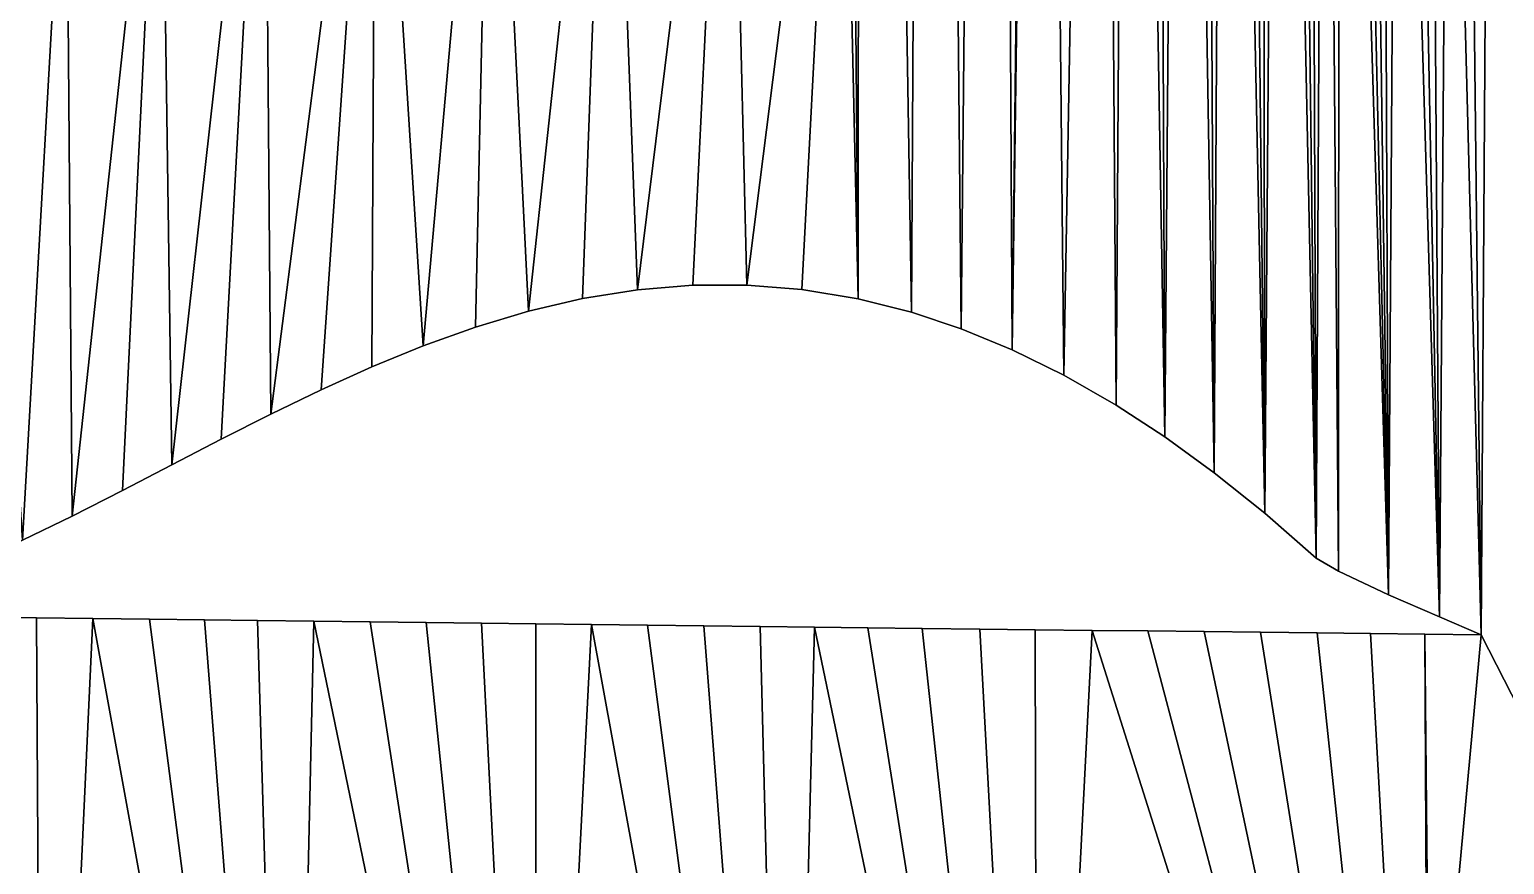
# Model space of a CAD drawing. Extents: x 9 to 1212, y 18 to 833.
# Drawn here: x 223.77 to 266.51, y 517.35 to 541.54 of the extents above; entities that cross this region are included whole.
import ezdxf

# ---------------------------------------------------------------- set-up
doc = ezdxf.new("R2010")
doc.units = 0
doc.header["$MEASUREMENT"] = 0
doc.layers.get('0').update_dxf_attribs({"linetype": 'CONTINUOUS'})

# ---------------------------------------------------------------- blocks, each defined once
blk = doc.blocks.new('GRUPO_1')
for p, q in [((232.83503, 93.6386), (231.24063, 93.38162)), ((232.83503, 93.6386, 15), (231.24063, 93.38162, 15)), ((234.44208, 93.77242), (232.83503, 93.6386)), ((234.44208, 93.77242, 15), (232.83503, 93.6386, 15)), ((232.83503, 93.6386), (232.83503, 93.6386, 15)), ((236.00497, 93.77673), (234.44208, 93.77242)), ((236.00497, 93.77673, 15), (234.44208, 93.77242, 15)), ((234.44208, 93.77242), (234.44208, 93.77242, 15)), ((237.60155, 93.64906), (236.00497, 93.77673)), ((237.60155, 93.64906, 15), (236.00497, 93.77673, 15)), ((236.00497, 93.77673), (236.00497, 93.77673, 15)), ((239.23376, 93.37776), (237.60155, 93.64906)), ((239.23376, 93.37776, 15), (237.60155, 93.64906, 15)), ((237.60155, 93.64906), (237.60155, 93.64906, 15)), ((231.24063, 93.38162), (229.67756, 93.01639)), ((231.24063, 93.38162, 15), (229.67756, 93.01639, 15)), ((231.24063, 93.38162), (231.24063, 93.38162, 15)), ((240.77049, 92.99072), (239.23376, 93.37776)), ((240.77049, 92.99072, 15), (239.23376, 93.37776, 15)), ((239.23376, 93.37776), (239.23376, 93.37776, 15)), ((229.67756, 93.01639), (228.1408, 92.55606)), ((229.67756, 93.01639, 15), (228.1408, 92.55606, 15)), ((229.67756, 93.01639), (229.67756, 93.01639, 15)), ((242.21501, 92.50995), (240.77049, 92.99072)), ((242.21501, 92.50995, 15), (240.77049, 92.99072, 15)), ((240.77049, 92.99072), (240.77049, 92.99072, 15)), ((228.1408, 92.55606), (226.62506, 92.01309)), ((228.1408, 92.55606, 15), (226.62506, 92.01309, 15)), ((228.1408, 92.55606), (228.1408, 92.55606, 15)), ((243.68902, 91.90262), (242.21501, 92.50995)), ((243.68902, 91.90262, 15), (242.21501, 92.50995, 15)), ((242.21501, 92.50995), (242.21501, 92.50995, 15)), ((226.62506, 92.01309), (225.13393, 91.40332)), ((226.62506, 92.01309, 15), (225.13393, 91.40332, 15)), ((226.62506, 92.01309), (226.62506, 92.01309, 15)), ((245.19369, 91.1616), (243.68902, 91.90262)), ((245.19369, 91.1616, 15), (243.68902, 91.90262, 15)), ((243.68902, 91.90262), (243.68902, 91.90262, 15)), ((225.13393, 91.40332), (223.66504, 90.74103)), ((225.13393, 91.40332, 15), (223.66504, 90.74103, 15)), ((225.13393, 91.40332), (225.13393, 91.40332, 15)), ((246.70416, 90.29577), (245.19369, 91.1616)), ((246.70416, 90.29577, 15), (245.19369, 91.1616, 15)), ((245.19369, 91.1616), (245.19369, 91.1616, 15)), ((223.66504, 90.74103), (222.20838, 90.03668)), ((223.66504, 90.74103, 15), (222.20838, 90.03668, 15)), ((223.66504, 90.74103), (223.66504, 90.74103, 15)), ((248.11194, 89.38007), (246.70416, 90.29577)), ((248.11194, 89.38007, 15), (246.70416, 90.29577, 15)), ((246.70416, 90.29577), (246.70416, 90.29577, 15)), ((222.20838, 90.03668), (220.76818, 89.30754)), ((222.20838, 90.03668, 15), (220.76818, 89.30754, 15)), ((222.20838, 90.03668), (222.20838, 90.03668, 15)), ((249.54719, 88.33997), (248.11194, 89.38007)), ((249.54719, 88.33997, 15), (248.11194, 89.38007, 15)), ((248.11194, 89.38007), (248.11194, 89.38007, 15)), ((220.76818, 89.30754), (219.34329, 88.56873)), ((220.76818, 89.30754, 15), (219.34329, 88.56873, 15)), ((220.76818, 89.30754), (220.76818, 89.30754, 15)), ((219.34329, 88.56873), (217.90972, 87.82363)), ((219.34329, 88.56873, 15), (217.90972, 87.82363, 15)), ((219.34329, 88.56873), (219.34329, 88.56873, 15)), ((251.01078, 87.1703), (249.54719, 88.33997)), ((251.01078, 87.1703, 15), (249.54719, 88.33997, 15)), ((249.54719, 88.33997), (249.54719, 88.33997, 15)), ((217.90972, 87.82363), (216.45845, 87.0845)), ((217.90972, 87.82363, 15), (216.45845, 87.0845, 15)), ((217.90972, 87.82363), (217.90972, 87.82363, 15)), ((216.45845, 87.0845), (215.01572, 86.38256)), ((216.45845, 87.0845, 15), (215.01572, 86.38256, 15)), ((216.45845, 87.0845), (216.45845, 87.0845, 15)), ((252.50356, 85.86593), (251.01078, 87.1703)), ((252.50356, 85.86593, 15), (251.01078, 87.1703, 15)), ((251.01078, 87.1703), (251.01078, 87.1703, 15)), ((253.14664, 85.48951), (252.50356, 85.86593)), ((253.14664, 85.48951, 15), (252.50356, 85.86593, 15)), ((252.50356, 85.86593), (252.50356, 85.86593, 15)), ((254.59949, 84.79711), (253.14664, 85.48951)), ((254.59949, 84.79711, 15), (253.14664, 85.48951, 15)), ((253.14664, 85.48951), (253.14664, 85.48951, 15)), ((256.07882, 84.16358), (254.59949, 84.79711)), ((256.07882, 84.16358, 15), (254.59949, 84.79711, 15)), ((254.59949, 84.79711), (254.59949, 84.79711, 15)), ((213.78551, 84.14952), (215.42097, 84.13029)), ((213.78551, 84.14952, 15), (215.42097, 84.13029, 15)), ((215.42097, 84.13029), (217.05658, 84.11106)), ((215.42097, 84.13029, 15), (217.05658, 84.11106, 15)), ((215.42097, 84.13029), (215.42097, 84.13029, 15)), ((217.05658, 84.11106), (218.69412, 84.0918)), ((217.05658, 84.11106, 15), (218.69412, 84.0918, 15)), ((217.05658, 84.11106), (217.05658, 84.11106, 15)), ((218.69412, 84.0918), (220.29402, 84.07299)), ((218.69412, 84.0918, 15), (220.29402, 84.07299, 15)), ((218.69412, 84.0918), (218.69412, 84.0918, 15)), ((220.29402, 84.07299), (221.82062, 84.05528)), ((220.29402, 84.07299, 15), (221.82062, 84.05528, 15)), ((220.29402, 84.07299), (220.29402, 84.07299, 15)), ((221.82062, 84.05528), (223.46151, 84.03627)), ((221.82062, 84.05528, 15), (223.46151, 84.03627, 15)), ((221.82062, 84.05528), (221.82062, 84.05528, 15)), ((223.46151, 84.03627), (225.08485, 84.01746)), ((223.46151, 84.03627, 15), (225.08485, 84.01746, 15)), ((223.46151, 84.03627), (223.46151, 84.03627, 15)), ((225.08485, 84.01746), (226.70975, 83.99864)), ((225.08485, 84.01746, 15), (226.70975, 83.99864, 15)), ((225.08485, 84.01746), (225.08485, 84.01746, 15)), ((226.70975, 83.99864), (228.31155, 83.98008)), ((226.70975, 83.99864, 15), (228.31155, 83.98008, 15)), ((226.70975, 83.99864), (226.70975, 83.99864, 15)), ((228.31155, 83.98008), (229.8907, 83.96168)), ((228.31155, 83.98008, 15), (229.8907, 83.96168, 15)), ((228.31155, 83.98008), (228.31155, 83.98008, 15)), ((229.8907, 83.96168), (231.50178, 83.94275)), ((229.8907, 83.96168, 15), (231.50178, 83.94275, 15)), ((229.8907, 83.96168), (229.8907, 83.96168, 15)), ((231.50178, 83.94275), (233.12999, 83.92361)), ((231.50178, 83.94275, 15), (233.12999, 83.92361, 15)), ((231.50178, 83.94275), (231.50178, 83.94275, 15)), ((233.12999, 83.92361), (234.75823, 83.90448)), ((233.12999, 83.92361, 15), (234.75823, 83.90448, 15)), ((233.12999, 83.92361), (233.12999, 83.92361, 15)), ((234.75823, 83.90448), (236.39489, 83.88524)), ((234.75823, 83.90448, 15), (236.39489, 83.88524, 15)), ((234.75823, 83.90448), (234.75823, 83.90448, 15)), ((236.39489, 83.88524), (237.96141, 83.86683)), ((236.39489, 83.88524, 15), (237.96141, 83.86683, 15)), ((236.39489, 83.88524), (236.39489, 83.88524, 15)), ((237.96141, 83.86683), (239.51294, 83.84858)), ((237.96141, 83.86683, 15), (239.51294, 83.84858, 15)), ((237.96141, 83.86683), (237.96141, 83.86683, 15)), ((239.51294, 83.84858), (241.07956, 83.83016)), ((239.51294, 83.84858, 15), (241.07956, 83.83016, 15)), ((239.51294, 83.84858), (239.51294, 83.84858, 15)), ((241.07956, 83.83016), (242.75646, 83.81043)), ((241.07956, 83.83016, 15), (242.75646, 83.81043, 15)), ((241.07956, 83.83016), (241.07956, 83.83016, 15)), ((242.75646, 83.81043), (244.35838, 83.79159)), ((242.75646, 83.81043, 15), (244.35838, 83.79159, 15)), ((242.75646, 83.81043), (242.75646, 83.81043, 15)), ((244.35838, 83.79159), (246.00658, 83.77221)), ((244.35838, 83.79159, 15), (246.00658, 83.77221, 15)), ((244.35838, 83.79159), (244.35838, 83.79159, 15)), ((246.00658, 83.77221), (247.62301, 83.75319)), ((246.00658, 83.77221, 15), (247.62301, 83.75319, 15)), ((246.00658, 83.77221), (246.00658, 83.77221, 15)), ((257.28046, 83.63996), (256.07882, 84.16358)), ((257.28046, 83.63996, 15), (256.07882, 84.16358, 15)), ((256.07882, 84.16358), (256.07882, 84.16358, 15)), ((247.62301, 83.75319), (249.25655, 83.73398)), ((247.62301, 83.75319, 15), (249.25655, 83.73398, 15)), ((247.62301, 83.75319), (247.62301, 83.75319, 15)), ((249.25655, 83.73398), (250.88703, 83.7148)), ((249.25655, 83.73398, 15), (250.88703, 83.7148, 15)), ((249.25655, 83.73398), (249.25655, 83.73398, 15)), ((250.88703, 83.7148), (252.53288, 83.69545)), ((250.88703, 83.7148, 15), (252.53288, 83.69545, 15)), ((250.88703, 83.7148), (250.88703, 83.7148, 15)), ((252.53288, 83.69545), (254.07489, 83.67731)), ((252.53288, 83.69545, 15), (254.07489, 83.67731, 15)), ((252.53288, 83.69545), (252.53288, 83.69545, 15)), ((254.07489, 83.67731), (255.6499, 83.6588)), ((254.07489, 83.67731, 15), (255.6499, 83.6588, 15)), ((254.07489, 83.67731), (254.07489, 83.67731, 15)), ((255.6499, 83.6588), (257.28046, 83.63996)), ((255.6499, 83.6588, 15), (257.28046, 83.63996, 15)), ((255.6499, 83.6588), (255.6499, 83.6588, 15)), ((257.28046, 83.63996), (257.28046, 83.63996, 15))]:
    blk.add_line(p, q)
mesh = blk.add_polyface()
corners = [(258.92528, 154.34327), (259.26768, 170.70741), (260.45618, 153.54031), (260.92051, 170.13674), (261.97205, 152.61536), (262.53922, 169.48126), (263.40643, 151.6323), (264.12167, 168.74247), (264.7882, 150.5974), (265.66547, 167.9217), (266.16581, 149.49149), (267.16455, 167.02224), (267.51185, 148.35127), (268.61542, 166.04631), (268.80576, 147.21095), (270.01304, 164.99732), (214.74416, 145.61291), (216.91471, 171.30774), (217.6007, 143.3054), (220.45024, 170.73295), (220.09046, 141.06535), (222.54325, 138.6573), (223.61644, 170.60447), (224.96501, 136.08704), (226.92764, 172.18869), (227.3076, 133.41878), (229.76675, 174.20281), (229.49029, 130.76896), (231.61851, 128.02815), (232.40405, 176.50053), (233.68352, 125.2128), (234.8435, 178.95777), (236.02541, 121.81963), (237.13035, 181.55052), (239.02962, 117.11464), (239.29106, 184.27906), (239.23376, 93.37776), (240.77049, 92.99072), (241.29949, 187.10068), (242.21501, 92.50995), (243.16484, 190.03735), (243.68902, 91.90262), (244.85363, 193.0709), (244.55343, 154.21711), (245.19369, 91.1616), (246.25711, 151.55607), (246.70416, 90.29577), (247.09341, 150.05361), (248.11194, 89.38007), (247.86581, 148.50134), (248.57978, 146.90427), (249.54719, 88.33997), (249.24084, 145.26735), (249.85446, 143.59559), (251.01078, 87.1703), (250.40629, 141.95554), (250.92262, 140.29699), (251.40998, 138.61971), (252.50356, 85.86593), (251.87324, 136.92813), (252.3173, 135.22666), (252.74712, 133.51933), (253.14664, 85.48951), (253.16763, 131.81043), (254.59949, 84.79711), (253.58357, 130.10494), (253.99983, 128.40729)]
mesh.append_faces([[corners[k] for k in face] for face in [(0, 1, 2), (2, 3, 4), (4, 5, 6), (6, 7, 8), (8, 9, 10), (10, 11, 12), (12, 13, 14), (16, 17, 18), (18, 19, 20), (20, 19, 21), (21, 22, 23), (23, 24, 25), (25, 26, 27), (27, 26, 28), (28, 29, 30), (30, 31, 32), (32, 33, 34), (36, 35, 37), (37, 38, 39), (39, 40, 41)]], dxfattribs={"vtx0": -1, "vtx1": -1})
mesh.append_faces([[corners[k] for k in face] for face in [(34, 35, 36), (41, 42, 43)]], dxfattribs={"vtx0": -1, "vtx1": -1, "vtx2": -1})
mesh.append_faces([[corners[k] for k in face] for face in [(14, 13, 15), (23, 22, 24), (28, 26, 29), (37, 35, 38), (39, 38, 40), (41, 40, 42), (44, 43, 45), (46, 45, 47), (48, 47, 49), (48, 49, 50), (51, 50, 52), (51, 52, 53), (54, 53, 55), (54, 55, 56), (54, 56, 57), (58, 57, 59), (58, 59, 60), (58, 60, 61), (62, 61, 63), (64, 63, 65), (64, 65, 66)]], dxfattribs={"vtx0": -1, "vtx2": -1})
mesh = blk.add_polyface()
corners = [(216.91471, 171.30774, 15), (214.74416, 145.61291, 15), (217.6007, 143.3054, 15), (220.45024, 170.73295, 15), (220.09046, 141.06535, 15), (222.54325, 138.6573, 15), (223.61644, 170.60447, 15), (224.96501, 136.08704, 15), (226.92764, 172.18869, 15), (227.3076, 133.41878, 15), (229.76675, 174.20281, 15), (229.49029, 130.76896, 15), (231.61851, 128.02815, 15), (232.40405, 176.50053, 15), (233.68352, 125.2128, 15), (234.8435, 178.95777, 15), (236.02541, 121.81963, 15), (237.13035, 181.55052, 15), (239.02962, 117.11464, 15), (239.29106, 184.27906, 15), (239.23376, 93.37776, 15), (240.77049, 92.99072, 15), (241.29949, 187.10068, 15), (242.21501, 92.50995, 15), (243.16484, 190.03735, 15), (243.68902, 91.90262, 15), (244.85363, 193.0709, 15), (244.55343, 154.21711, 15), (259.26768, 170.70741, 15), (258.92528, 154.34327, 15), (260.45618, 153.54031, 15), (260.92051, 170.13674, 15), (261.97205, 152.61536, 15), (262.53922, 169.48126, 15), (263.40643, 151.6323, 15), (264.12167, 168.74247, 15), (264.7882, 150.5974, 15), (265.66547, 167.9217, 15), (266.16581, 149.49149, 15), (267.16455, 167.02224, 15), (267.51185, 148.35127, 15), (268.61542, 166.04631, 15), (268.80576, 147.21095, 15), (270.01304, 164.99732, 15), (245.19369, 91.1616, 15), (246.25711, 151.55607, 15), (246.70416, 90.29577, 15), (247.09341, 150.05361, 15), (248.11194, 89.38007, 15), (247.86581, 148.50134, 15), (248.57978, 146.90427, 15), (249.54719, 88.33997, 15), (249.24084, 145.26735, 15), (249.85446, 143.59559, 15), (251.01078, 87.1703, 15), (250.40629, 141.95554, 15), (250.92262, 140.29699, 15), (251.40998, 138.61971, 15), (252.50356, 85.86593, 15), (251.87324, 136.92813, 15), (252.3173, 135.22666, 15), (252.74712, 133.51933, 15), (253.14664, 85.48951, 15), (253.16763, 131.81043, 15), (254.59949, 84.79711, 15), (253.58357, 130.10494, 15), (253.99983, 128.40729, 15)]
mesh.append_faces([[corners[k] for k in face] for face in [(6, 7, 8), (10, 12, 13), (19, 21, 22), (22, 23, 24), (24, 25, 26), (41, 42, 43), (27, 44, 45), (45, 46, 47), (47, 48, 49), (49, 48, 50), (50, 51, 52), (52, 51, 53), (53, 54, 55), (55, 54, 56), (56, 54, 57), (57, 58, 59), (59, 58, 60), (60, 58, 61), (61, 62, 63), (63, 64, 65), (65, 64, 66)]], dxfattribs={"vtx0": -1, "vtx1": -1})
mesh.append_faces([[corners[k] for k in face] for face in [(19, 18, 20), (26, 25, 27)]], dxfattribs={"vtx0": -1, "vtx1": -1, "vtx2": -1})
mesh.append_faces([[corners[k] for k in face] for face in [(0, 1, 2), (3, 2, 4), (3, 4, 5), (6, 5, 7), (8, 7, 9), (10, 9, 11), (10, 11, 12), (13, 12, 14), (15, 14, 16), (17, 16, 18), (19, 20, 21), (22, 21, 23), (24, 23, 25), (28, 29, 30), (31, 30, 32), (33, 32, 34), (35, 34, 36), (37, 36, 38), (39, 38, 40), (41, 40, 42)]], dxfattribs={"vtx0": -1, "vtx2": -1})
mesh = blk.add_polyface()
corners = [(216.45845, 87.0845), (216.2839, 108.7789), (219.02646, 110.85391), (217.90972, 87.82363), (219.34329, 88.56873), (222.02386, 112.52076), (220.76818, 89.30754), (222.20838, 90.03668), (225.25194, 113.68606), (223.66504, 90.74103), (225.13393, 91.40332), (226.62506, 92.01309), (228.617, 114.39385), (228.1408, 92.55606), (229.67756, 93.01639), (232.03597, 114.80988), (231.24063, 93.38162), (232.83503, 93.6386), (235.47833, 115.10181), (234.44208, 93.77242), (236.00497, 93.77673), (238.73924, 115.36441), (237.60155, 93.64906), (239.23376, 93.37776), (239.02962, 117.11464), (265.45652, 67.65779), (257.48943, 116.71408), (258.1741, 115.07289), (258.93612, 113.4566), (259.76694, 111.91272), (260.67403, 110.44801), (244.55343, 154.21711), (245.19369, 91.1616), (243.68902, 91.90262), (246.25711, 151.55607), (246.70416, 90.29577), (247.09341, 150.05361), (248.11194, 89.38007), (248.57978, 146.90427), (249.54719, 88.33997), (249.85446, 143.59559), (251.01078, 87.1703), (251.40998, 138.61971), (252.50356, 85.86593), (252.74712, 133.51933), (253.14664, 85.48951), (253.16763, 131.81043), (254.59949, 84.79711), (253.99983, 128.40729), (254.42129, 126.72192), (254.85286, 125.05325), (256.07882, 84.16358), (255.3226, 123.32267), (255.81639, 121.61447), (256.3383, 119.94017), (257.28046, 83.63996), (256.89407, 118.30497)]
mesh.append_faces([[corners[k] for k in face] for face in [(3, 2, 4), (4, 5, 6), (6, 5, 7), (7, 8, 9), (9, 8, 10), (10, 8, 11), (11, 12, 13), (13, 12, 14), (14, 15, 16), (16, 15, 17), (17, 18, 19), (19, 18, 20), (20, 21, 22), (22, 21, 23), (32, 34, 35), (35, 36, 37), (37, 38, 39), (39, 40, 41), (41, 42, 43), (43, 44, 45), (45, 46, 47), (47, 50, 51), (51, 54, 55)]], dxfattribs={"vtx0": -1, "vtx1": -1})
mesh.append_faces([[corners[k] for k in face] for face in [(0, 1, 2), (4, 2, 5), (7, 5, 8), (11, 8, 12), (14, 12, 15), (17, 15, 18), (20, 18, 21), (23, 21, 24), (25, 26, 27), (25, 27, 28), (25, 28, 29), (25, 29, 30), (31, 32, 33), (47, 48, 49), (47, 49, 50), (51, 50, 52), (51, 52, 53), (51, 53, 54), (55, 54, 56), (55, 56, 26)]], dxfattribs={"vtx0": -1, "vtx2": -1})
mesh = blk.add_polyface()
corners = [(245.19369, 91.1616, 15), (244.55343, 154.21711, 15), (243.68902, 91.90262, 15), (246.25711, 151.55607, 15), (246.70416, 90.29577, 15), (247.09341, 150.05361, 15), (248.11194, 89.38007, 15), (248.57978, 146.90427, 15), (249.54719, 88.33997, 15), (249.85446, 143.59559, 15), (251.01078, 87.1703, 15), (251.40998, 138.61971, 15), (252.50356, 85.86593, 15), (252.74712, 133.51933, 15), (253.14664, 85.48951, 15), (253.16763, 131.81043, 15), (254.59949, 84.79711, 15), (253.99983, 128.40729, 15), (254.42129, 126.72192, 15), (254.85286, 125.05325, 15), (256.07882, 84.16358, 15), (255.3226, 123.32267, 15), (255.81639, 121.61447, 15), (256.3383, 119.94017, 15), (257.28046, 83.63996, 15), (256.89407, 118.30497, 15), (257.48943, 116.71408, 15), (216.2839, 108.7789, 15), (216.45845, 87.0845, 15), (219.02646, 110.85391, 15), (217.90972, 87.82363, 15), (219.34329, 88.56873, 15), (222.02386, 112.52076, 15), (220.76818, 89.30754, 15), (222.20838, 90.03668, 15), (225.25194, 113.68606, 15), (223.66504, 90.74103, 15), (225.13393, 91.40332, 15), (226.62506, 92.01309, 15), (228.617, 114.39385, 15), (228.1408, 92.55606, 15), (229.67756, 93.01639, 15), (232.03597, 114.80988, 15), (231.24063, 93.38162, 15), (232.83503, 93.6386, 15), (235.47833, 115.10181, 15), (234.44208, 93.77242, 15), (236.00497, 93.77673, 15), (238.73924, 115.36441, 15), (237.60155, 93.64906, 15), (239.23376, 93.37776, 15), (239.02962, 117.11464, 15), (265.45652, 67.65779, 15), (258.1741, 115.07289, 15), (258.93612, 113.4566, 15), (259.76694, 111.91272, 15), (260.67403, 110.44801, 15)]
mesh.append_faces([[corners[k] for k in face] for face in [(0, 1, 2), (17, 16, 18), (18, 16, 19), (19, 20, 21), (21, 20, 22), (22, 20, 23), (23, 24, 25), (25, 24, 26), (27, 28, 29), (29, 31, 32), (32, 34, 35), (35, 38, 39), (39, 41, 42), (42, 44, 45), (45, 47, 48), (48, 50, 51), (26, 52, 53), (53, 52, 54), (54, 52, 55), (55, 52, 56)]], dxfattribs={"vtx0": -1, "vtx1": -1})
mesh.append_faces([[corners[k] for k in face] for face in [(3, 0, 4), (5, 4, 6), (7, 6, 8), (9, 8, 10), (11, 10, 12), (13, 12, 14), (15, 14, 16), (19, 16, 20), (23, 20, 24), (29, 30, 31), (32, 31, 33), (32, 33, 34), (35, 34, 36), (35, 36, 37), (35, 37, 38), (39, 38, 40), (39, 40, 41), (42, 41, 43), (42, 43, 44), (45, 44, 46), (45, 46, 47), (48, 47, 49), (48, 49, 50)]], dxfattribs={"vtx0": -1, "vtx2": -1})
mesh = blk.add_polyface()
corners = [(215.60537, 52.79915), (215.42097, 84.13029), (217.05658, 84.11106), (222.756, 52.79915), (218.69412, 84.0918), (220.29402, 84.07299), (221.82062, 84.05528), (223.46151, 84.03627), (229.91067, 52.79915), (225.08485, 84.01746), (226.70975, 83.99864), (228.31155, 83.98008), (229.8907, 83.96168), (231.50178, 83.94275), (237.17982, 52.79915), (233.12999, 83.92361), (234.75823, 83.90448), (236.39489, 83.88524), (237.96141, 83.86683), (244.42461, 52.79915), (239.51294, 83.84858), (241.07956, 83.83016), (242.75646, 83.81043), (244.35838, 83.79159), (246.00658, 83.77221), (255.80686, 52.79915), (247.62301, 83.75319), (249.25655, 83.73398), (250.88703, 83.7148), (252.53288, 83.69545), (254.07489, 83.67731), (255.6499, 83.6588), (255.80686, 67.39826), (255.80686, 67.61512), (255.80686, 62.68265), (216.45845, 87.0845), (219.02646, 110.85391), (217.90972, 87.82363), (257.28046, 83.63996), (265.45652, 67.65779), (257.48943, 116.71408), (260.67403, 110.44801), (261.66486, 109.06925), (262.78822, 107.73808), (264.02061, 106.5116), (265.36811, 105.40032), (266.8391, 104.41183), (272.59482, 67.68461)]
mesh.append_faces([[corners[k] for k in face] for face in [(25, 32, 34)]], dxfattribs={"vtx0": -1})
mesh.append_faces([[corners[k] for k in face] for face in [(0, 2, 3), (3, 7, 8), (8, 13, 14), (14, 18, 19), (19, 24, 25), (32, 31, 33), (35, 36, 37), (38, 33, 31), (33, 38, 39), (39, 46, 47)]], dxfattribs={"vtx0": -1, "vtx1": -1})
mesh.append_faces([[corners[k] for k in face] for face in [(25, 31, 32), (39, 38, 40)]], dxfattribs={"vtx0": -1, "vtx1": -1, "vtx2": -1})
mesh.append_faces([[corners[k] for k in face] for face in [(0, 1, 2), (3, 2, 4), (3, 4, 5), (3, 5, 6), (3, 6, 7), (8, 7, 9), (8, 9, 10), (8, 10, 11), (8, 11, 12), (8, 12, 13), (14, 13, 15), (14, 15, 16), (14, 16, 17), (14, 17, 18), (19, 18, 20), (19, 20, 21), (19, 21, 22), (19, 22, 23), (19, 23, 24), (25, 24, 26), (25, 26, 27), (25, 27, 28), (25, 28, 29), (25, 29, 30), (25, 30, 31), (39, 41, 42), (39, 42, 43), (39, 43, 44), (39, 44, 45), (39, 45, 46)]], dxfattribs={"vtx0": -1, "vtx2": -1})
mesh = blk.add_polyface()
corners = [(215.42097, 84.13029, 15), (215.60537, 52.79915, 15), (217.05658, 84.11106, 15), (222.756, 52.79915, 15), (218.69412, 84.0918, 15), (220.29402, 84.07299, 15), (221.82062, 84.05528, 15), (223.46151, 84.03627, 15), (229.91067, 52.79915, 15), (225.08485, 84.01746, 15), (226.70975, 83.99864, 15), (228.31155, 83.98008, 15), (229.8907, 83.96168, 15), (231.50178, 83.94275, 15), (237.17982, 52.79915, 15), (233.12999, 83.92361, 15), (234.75823, 83.90448, 15), (236.39489, 83.88524, 15), (237.96141, 83.86683, 15), (244.42461, 52.79915, 15), (239.51294, 83.84858, 15), (241.07956, 83.83016, 15), (242.75646, 83.81043, 15), (244.35838, 83.79159, 15), (246.00658, 83.77221, 15), (255.80686, 52.79915, 15), (247.62301, 83.75319, 15), (249.25655, 83.73398, 15), (250.88703, 83.7148, 15), (252.53288, 83.69545, 15), (254.07489, 83.67731, 15), (255.6499, 83.6588, 15), (255.80686, 67.39826, 15), (255.80686, 62.68265, 15), (219.02646, 110.85391, 15), (216.45845, 87.0845, 15), (217.90972, 87.82363, 15), (255.80686, 67.61512, 15), (257.28046, 83.63996, 15), (265.45652, 67.65779, 15), (257.48943, 116.71408, 15), (260.67403, 110.44801, 15), (261.66486, 109.06925, 15), (262.78822, 107.73808, 15), (264.02061, 106.5116, 15), (265.36811, 105.40032, 15), (266.8391, 104.41183, 15), (272.59482, 67.68461, 15)]
mesh.append_faces([[corners[k] for k in face] for face in [(32, 25, 33)]], dxfattribs={"vtx0": -1})
mesh.append_faces([[corners[k] for k in face] for face in [(0, 1, 2), (2, 3, 4), (4, 3, 5), (5, 3, 6), (6, 3, 7), (7, 8, 9), (9, 8, 10), (10, 8, 11), (11, 8, 12), (12, 8, 13), (13, 14, 15), (15, 14, 16), (16, 14, 17), (17, 14, 18), (18, 19, 20), (20, 19, 21), (21, 19, 22), (22, 19, 23), (23, 19, 24), (24, 25, 26), (26, 25, 27), (27, 25, 28), (28, 25, 29), (29, 25, 30), (30, 25, 31), (31, 37, 38), (37, 31, 32), (41, 39, 42), (42, 39, 43), (43, 39, 44), (44, 39, 45), (45, 39, 46)]], dxfattribs={"vtx0": -1, "vtx1": -1})
mesh.append_faces([[corners[k] for k in face] for face in [(31, 25, 32), (38, 39, 40)]], dxfattribs={"vtx0": -1, "vtx1": -1, "vtx2": -1})
mesh.append_faces([[corners[k] for k in face] for face in [(2, 1, 3), (7, 3, 8), (13, 8, 14), (18, 14, 19), (24, 19, 25), (34, 35, 36), (38, 37, 39), (46, 39, 47)]], dxfattribs={"vtx0": -1, "vtx2": -1})
mesh = blk.add_polyface()
corners = [(193.85334, 96.19946), (190.97571, 93.29472), (188.90023, 96.5541), (193.15403, 90.63405), (195.617, 88.1621), (197.28537, 95.92447), (198.3546, 86.08489), (200.71013, 95.86168), (201.4662, 84.56421), (204.03664, 96.56461), (202.06057, 67.46312), (205.85365, 67.46035), (206.88061, 98.39156), (205.85365, 52.79915), (208.99236, 84.20565), (215.60537, 52.79915), (210.60634, 84.18681), (212.19404, 84.16823), (213.78551, 84.14952), (215.42097, 84.13029), (209.24036, 100.87154), (210.51946, 84.60249), (211.40547, 103.6953), (212.0437, 85.11689), (213.70485, 106.36994), (213.56831, 85.72943), (215.01572, 86.38256), (216.2839, 108.7789), (216.45845, 87.0845), (173.01876, 67.39313), (171.92472, 84.63987), (175.41063, 84.59894), (175.14808, 67.39826), (180.24515, 67.41054), (178.8267, 84.55882), (182.34426, 84.51751), (186.82149, 67.42639), (185.74461, 84.47765), (189.24898, 84.43707), (187.50951, 67.42805), (194.75503, 67.44551), (192.7611, 84.39641), (196.16297, 84.35664), (199.67126, 84.31539), (170.73406, 99.88238), (173.07094, 108.66798), (173.08637, 102.42995)]
mesh.append_faces([[corners[k] for k in face] for face in [(0, 1, 2)]], dxfattribs={"vtx0": -1})
mesh.append_faces([[corners[k] for k in face] for face in [(1, 0, 3), (3, 0, 4), (4, 5, 6), (6, 7, 8), (10, 9, 11), (11, 12, 13), (13, 14, 15), (20, 14, 12), (14, 20, 21), (21, 22, 23), (23, 24, 25), (25, 24, 26), (26, 27, 28), (29, 31, 32), (32, 31, 33), (33, 35, 36), (36, 38, 39), (39, 38, 40), (40, 42, 10), (44, 45, 46)]], dxfattribs={"vtx0": -1, "vtx1": -1})
mesh.append_faces([[corners[k] for k in face] for face in [(8, 9, 10), (13, 12, 14)]], dxfattribs={"vtx0": -1, "vtx1": -1, "vtx2": -1})
mesh.append_faces([[corners[k] for k in face] for face in [(4, 0, 5), (6, 5, 7), (8, 7, 9), (11, 9, 12), (15, 14, 16), (15, 16, 17), (15, 17, 18), (15, 18, 19), (21, 20, 22), (23, 22, 24), (26, 24, 27), (29, 30, 31), (33, 31, 34), (33, 34, 35), (36, 35, 37), (36, 37, 38), (40, 38, 41), (40, 41, 42), (10, 42, 43), (10, 43, 8)]], dxfattribs={"vtx0": -1, "vtx2": -1})
mesh = blk.add_polyface()
corners = [(215.60537, 52.79915, 15), (205.85365, 67.46035, 15), (205.85365, 52.79915, 15), (208.99236, 84.20565, 15), (206.88061, 98.39156, 15), (210.60634, 84.18681, 15), (212.19404, 84.16823, 15), (213.78551, 84.14952, 15), (215.42097, 84.13029, 15), (173.07094, 108.66798, 15), (170.73406, 99.88238, 15), (173.08637, 102.42995, 15), (209.24036, 100.87154, 15), (210.51946, 84.60249, 15), (211.40547, 103.6953, 15), (212.0437, 85.11689, 15), (213.70485, 106.36994, 15), (213.56831, 85.72943, 15), (215.01572, 86.38256, 15), (216.2839, 108.7789, 15), (216.45845, 87.0845, 15), (171.92472, 84.63987, 15), (173.01876, 67.39313, 15), (175.41063, 84.59894, 15), (175.14808, 67.39826, 15), (180.24515, 67.41054, 15), (178.8267, 84.55882, 15), (182.34426, 84.51751, 15), (186.82149, 67.42639, 15), (185.74461, 84.47765, 15), (189.24898, 84.43707, 15), (187.50951, 67.42805, 15), (194.75503, 67.44551, 15), (192.7611, 84.39641, 15), (196.16297, 84.35664, 15), (202.06057, 67.46312, 15), (199.67126, 84.31539, 15), (201.4662, 84.56421, 15), (190.97571, 93.29472, 15), (193.85334, 96.19946, 15), (188.90023, 96.5541, 15), (193.15403, 90.63405, 15), (195.617, 88.1621, 15), (197.28537, 95.92447, 15), (198.3546, 86.08489, 15), (200.71013, 95.86168, 15), (204.03664, 96.56461, 15)]
mesh.append_faces([[corners[k] for k in face] for face in [(0, 1, 2), (38, 39, 40)]], dxfattribs={"vtx0": -1})
mesh.append_faces([[corners[k] for k in face] for face in [(3, 0, 5), (5, 0, 6), (6, 0, 7), (7, 0, 8), (12, 13, 14), (14, 15, 16), (16, 18, 19), (21, 22, 23), (23, 25, 26), (26, 25, 27), (27, 28, 29), (29, 28, 30), (30, 32, 33), (33, 32, 34), (34, 35, 36), (36, 35, 37), (39, 42, 43), (43, 44, 45), (45, 37, 46), (46, 1, 4)]], dxfattribs={"vtx0": -1, "vtx1": -1})
mesh.append_faces([[corners[k] for k in face] for face in [(1, 0, 3), (1, 3, 4), (46, 37, 35)]], dxfattribs={"vtx0": -1, "vtx1": -1, "vtx2": -1})
mesh.append_faces([[corners[k] for k in face] for face in [(9, 10, 11), (3, 12, 4), (12, 3, 13), (14, 13, 15), (16, 15, 17), (16, 17, 18), (19, 18, 20), (23, 22, 24), (23, 24, 25), (27, 25, 28), (30, 28, 31), (30, 31, 32), (34, 32, 35), (39, 38, 41), (39, 41, 42), (43, 42, 44), (45, 44, 37), (46, 35, 1)]], dxfattribs={"vtx0": -1, "vtx2": -1})
mesh = blk.add_polyface()
corners = [(232.83503, 93.6386, 15), (231.24063, 93.38162), (232.83503, 93.6386), (231.24063, 93.38162, 15)]
mesh.append_faces([[corners[k] for k in face] for face in [(0, 1, 2), (1, 0, 3)]], dxfattribs={"vtx0": -1})
mesh = blk.add_polyface()
corners = [(234.44208, 93.77242, 15), (232.83503, 93.6386), (234.44208, 93.77242), (232.83503, 93.6386, 15)]
mesh.append_faces([[corners[k] for k in face] for face in [(0, 1, 2), (1, 0, 3)]], dxfattribs={"vtx0": -1})
mesh = blk.add_polyface()
corners = [(236.00497, 93.77673, 15), (234.44208, 93.77242), (236.00497, 93.77673), (234.44208, 93.77242, 15)]
mesh.append_faces([[corners[k] for k in face] for face in [(0, 1, 2), (1, 0, 3)]], dxfattribs={"vtx0": -1})
mesh = blk.add_polyface()
corners = [(237.60155, 93.64906, 15), (236.00497, 93.77673), (237.60155, 93.64906), (236.00497, 93.77673, 15)]
mesh.append_faces([[corners[k] for k in face] for face in [(0, 1, 2), (1, 0, 3)]], dxfattribs={"vtx0": -1})
mesh = blk.add_polyface()
corners = [(239.23376, 93.37776, 15), (237.60155, 93.64906), (239.23376, 93.37776), (237.60155, 93.64906, 15)]
mesh.append_faces([[corners[k] for k in face] for face in [(0, 1, 2), (1, 0, 3)]], dxfattribs={"vtx0": -1})
mesh = blk.add_polyface()
corners = [(231.24063, 93.38162, 15), (229.67756, 93.01639), (231.24063, 93.38162), (229.67756, 93.01639, 15)]
mesh.append_faces([[corners[k] for k in face] for face in [(0, 1, 2), (1, 0, 3)]], dxfattribs={"vtx0": -1})
mesh = blk.add_polyface()
corners = [(240.77049, 92.99072, 15), (239.23376, 93.37776), (240.77049, 92.99072), (239.23376, 93.37776, 15)]
mesh.append_faces([[corners[k] for k in face] for face in [(0, 1, 2), (1, 0, 3)]], dxfattribs={"vtx0": -1})
mesh = blk.add_polyface()
corners = [(229.67756, 93.01639, 15), (228.1408, 92.55606), (229.67756, 93.01639), (228.1408, 92.55606, 15)]
mesh.append_faces([[corners[k] for k in face] for face in [(0, 1, 2), (1, 0, 3)]], dxfattribs={"vtx0": -1})
mesh = blk.add_polyface()
corners = [(242.21501, 92.50995, 15), (240.77049, 92.99072), (242.21501, 92.50995), (240.77049, 92.99072, 15)]
mesh.append_faces([[corners[k] for k in face] for face in [(0, 1, 2), (1, 0, 3)]], dxfattribs={"vtx0": -1})
mesh = blk.add_polyface()
corners = [(228.1408, 92.55606, 15), (226.62506, 92.01309), (228.1408, 92.55606), (226.62506, 92.01309, 15)]
mesh.append_faces([[corners[k] for k in face] for face in [(0, 1, 2), (1, 0, 3)]], dxfattribs={"vtx0": -1})
mesh = blk.add_polyface()
corners = [(243.68902, 91.90262, 15), (242.21501, 92.50995), (243.68902, 91.90262), (242.21501, 92.50995, 15)]
mesh.append_faces([[corners[k] for k in face] for face in [(0, 1, 2), (1, 0, 3)]], dxfattribs={"vtx0": -1})
mesh = blk.add_polyface()
corners = [(226.62506, 92.01309, 15), (225.13393, 91.40332), (226.62506, 92.01309), (225.13393, 91.40332, 15)]
mesh.append_faces([[corners[k] for k in face] for face in [(0, 1, 2), (1, 0, 3)]], dxfattribs={"vtx0": -1})
mesh = blk.add_polyface()
corners = [(245.19369, 91.1616, 15), (243.68902, 91.90262), (245.19369, 91.1616), (243.68902, 91.90262, 15)]
mesh.append_faces([[corners[k] for k in face] for face in [(0, 1, 2), (1, 0, 3)]], dxfattribs={"vtx0": -1})
mesh = blk.add_polyface()
corners = [(225.13393, 91.40332, 15), (223.66504, 90.74103), (225.13393, 91.40332), (223.66504, 90.74103, 15)]
mesh.append_faces([[corners[k] for k in face] for face in [(0, 1, 2), (1, 0, 3)]], dxfattribs={"vtx0": -1})
mesh = blk.add_polyface()
corners = [(246.70416, 90.29577, 15), (245.19369, 91.1616), (246.70416, 90.29577), (245.19369, 91.1616, 15)]
mesh.append_faces([[corners[k] for k in face] for face in [(0, 1, 2), (1, 0, 3)]], dxfattribs={"vtx0": -1})
mesh = blk.add_polyface()
corners = [(223.66504, 90.74103, 15), (222.20838, 90.03668), (223.66504, 90.74103), (222.20838, 90.03668, 15)]
mesh.append_faces([[corners[k] for k in face] for face in [(0, 1, 2), (1, 0, 3)]], dxfattribs={"vtx0": -1})
mesh = blk.add_polyface()
corners = [(248.11194, 89.38007, 15), (246.70416, 90.29577), (248.11194, 89.38007), (246.70416, 90.29577, 15)]
mesh.append_faces([[corners[k] for k in face] for face in [(0, 1, 2), (1, 0, 3)]], dxfattribs={"vtx0": -1})
mesh = blk.add_polyface()
corners = [(222.20838, 90.03668, 15), (220.76818, 89.30754), (222.20838, 90.03668), (220.76818, 89.30754, 15)]
mesh.append_faces([[corners[k] for k in face] for face in [(0, 1, 2), (1, 0, 3)]], dxfattribs={"vtx0": -1})
mesh = blk.add_polyface()
corners = [(249.54719, 88.33997, 15), (248.11194, 89.38007), (249.54719, 88.33997), (248.11194, 89.38007, 15)]
mesh.append_faces([[corners[k] for k in face] for face in [(0, 1, 2), (1, 0, 3)]], dxfattribs={"vtx0": -1})
mesh = blk.add_polyface()
corners = [(220.76818, 89.30754, 15), (219.34329, 88.56873), (220.76818, 89.30754), (219.34329, 88.56873, 15)]
mesh.append_faces([[corners[k] for k in face] for face in [(0, 1, 2), (1, 0, 3)]], dxfattribs={"vtx0": -1})
mesh = blk.add_polyface()
corners = [(219.34329, 88.56873, 15), (217.90972, 87.82363), (219.34329, 88.56873), (217.90972, 87.82363, 15)]
mesh.append_faces([[corners[k] for k in face] for face in [(0, 1, 2), (1, 0, 3)]], dxfattribs={"vtx0": -1})
mesh = blk.add_polyface()
corners = [(251.01078, 87.1703, 15), (249.54719, 88.33997), (251.01078, 87.1703), (249.54719, 88.33997, 15)]
mesh.append_faces([[corners[k] for k in face] for face in [(0, 1, 2), (1, 0, 3)]], dxfattribs={"vtx0": -1})
mesh = blk.add_polyface()
corners = [(217.90972, 87.82363, 15), (216.45845, 87.0845), (217.90972, 87.82363), (216.45845, 87.0845, 15)]
mesh.append_faces([[corners[k] for k in face] for face in [(0, 1, 2), (1, 0, 3)]], dxfattribs={"vtx0": -1})
mesh = blk.add_polyface()
corners = [(216.45845, 87.0845, 15), (215.01572, 86.38256), (216.45845, 87.0845), (215.01572, 86.38256, 15)]
mesh.append_faces([[corners[k] for k in face] for face in [(0, 1, 2), (1, 0, 3)]], dxfattribs={"vtx0": -1})
mesh = blk.add_polyface()
corners = [(252.50356, 85.86593, 15), (251.01078, 87.1703), (252.50356, 85.86593), (251.01078, 87.1703, 15)]
mesh.append_faces([[corners[k] for k in face] for face in [(0, 1, 2), (1, 0, 3)]], dxfattribs={"vtx0": -1})
mesh = blk.add_polyface()
corners = [(253.14664, 85.48951, 15), (252.50356, 85.86593), (253.14664, 85.48951), (252.50356, 85.86593, 15)]
mesh.append_faces([[corners[k] for k in face] for face in [(0, 1, 2), (1, 0, 3)]], dxfattribs={"vtx0": -1})
mesh = blk.add_polyface()
corners = [(254.59949, 84.79711, 15), (253.14664, 85.48951), (254.59949, 84.79711), (253.14664, 85.48951, 15)]
mesh.append_faces([[corners[k] for k in face] for face in [(0, 1, 2), (1, 0, 3)]], dxfattribs={"vtx0": -1})
mesh = blk.add_polyface()
corners = [(256.07882, 84.16358, 15), (254.59949, 84.79711), (256.07882, 84.16358), (254.59949, 84.79711, 15)]
mesh.append_faces([[corners[k] for k in face] for face in [(0, 1, 2), (1, 0, 3)]], dxfattribs={"vtx0": -1})
mesh = blk.add_polyface()
corners = [(213.78551, 84.14952, 15), (215.42097, 84.13029), (213.78551, 84.14952), (215.42097, 84.13029, 15)]
mesh.append_faces([[corners[k] for k in face] for face in [(0, 1, 2), (1, 0, 3)]], dxfattribs={"vtx0": -1})
mesh = blk.add_polyface()
corners = [(215.42097, 84.13029, 15), (217.05658, 84.11106), (215.42097, 84.13029), (217.05658, 84.11106, 15)]
mesh.append_faces([[corners[k] for k in face] for face in [(0, 1, 2), (1, 0, 3)]], dxfattribs={"vtx0": -1})
mesh = blk.add_polyface()
corners = [(217.05658, 84.11106, 15), (218.69412, 84.0918), (217.05658, 84.11106), (218.69412, 84.0918, 15)]
mesh.append_faces([[corners[k] for k in face] for face in [(0, 1, 2), (1, 0, 3)]], dxfattribs={"vtx0": -1})
mesh = blk.add_polyface()
corners = [(218.69412, 84.0918, 15), (220.29402, 84.07299), (218.69412, 84.0918), (220.29402, 84.07299, 15)]
mesh.append_faces([[corners[k] for k in face] for face in [(0, 1, 2), (1, 0, 3)]], dxfattribs={"vtx0": -1})
mesh = blk.add_polyface()
corners = [(220.29402, 84.07299, 15), (221.82062, 84.05528), (220.29402, 84.07299), (221.82062, 84.05528, 15)]
mesh.append_faces([[corners[k] for k in face] for face in [(0, 1, 2), (1, 0, 3)]], dxfattribs={"vtx0": -1})
mesh = blk.add_polyface()
corners = [(221.82062, 84.05528, 15), (223.46151, 84.03627), (221.82062, 84.05528), (223.46151, 84.03627, 15)]
mesh.append_faces([[corners[k] for k in face] for face in [(0, 1, 2), (1, 0, 3)]], dxfattribs={"vtx0": -1})
mesh = blk.add_polyface()
corners = [(223.46151, 84.03627, 15), (225.08485, 84.01746), (223.46151, 84.03627), (225.08485, 84.01746, 15)]
mesh.append_faces([[corners[k] for k in face] for face in [(0, 1, 2), (1, 0, 3)]], dxfattribs={"vtx0": -1})
mesh = blk.add_polyface()
corners = [(225.08485, 84.01746, 15), (226.70975, 83.99864), (225.08485, 84.01746), (226.70975, 83.99864, 15)]
mesh.append_faces([[corners[k] for k in face] for face in [(0, 1, 2), (1, 0, 3)]], dxfattribs={"vtx0": -1})
mesh = blk.add_polyface()
corners = [(226.70975, 83.99864, 15), (228.31155, 83.98008), (226.70975, 83.99864), (228.31155, 83.98008, 15)]
mesh.append_faces([[corners[k] for k in face] for face in [(0, 1, 2), (1, 0, 3)]], dxfattribs={"vtx0": -1})
mesh = blk.add_polyface()
corners = [(228.31155, 83.98008, 15), (229.8907, 83.96168), (228.31155, 83.98008), (229.8907, 83.96168, 15)]
mesh.append_faces([[corners[k] for k in face] for face in [(0, 1, 2), (1, 0, 3)]], dxfattribs={"vtx0": -1})
mesh = blk.add_polyface()
corners = [(229.8907, 83.96168, 15), (231.50178, 83.94275), (229.8907, 83.96168), (231.50178, 83.94275, 15)]
mesh.append_faces([[corners[k] for k in face] for face in [(0, 1, 2), (1, 0, 3)]], dxfattribs={"vtx0": -1})
mesh = blk.add_polyface()
corners = [(231.50178, 83.94275, 15), (233.12999, 83.92361), (231.50178, 83.94275), (233.12999, 83.92361, 15)]
mesh.append_faces([[corners[k] for k in face] for face in [(0, 1, 2), (1, 0, 3)]], dxfattribs={"vtx0": -1})
mesh = blk.add_polyface()
corners = [(233.12999, 83.92361, 15), (234.75823, 83.90448), (233.12999, 83.92361), (234.75823, 83.90448, 15)]
mesh.append_faces([[corners[k] for k in face] for face in [(0, 1, 2), (1, 0, 3)]], dxfattribs={"vtx0": -1})
mesh = blk.add_polyface()
corners = [(234.75823, 83.90448, 15), (236.39489, 83.88524), (234.75823, 83.90448), (236.39489, 83.88524, 15)]
mesh.append_faces([[corners[k] for k in face] for face in [(0, 1, 2), (1, 0, 3)]], dxfattribs={"vtx0": -1})
mesh = blk.add_polyface()
corners = [(236.39489, 83.88524, 15), (237.96141, 83.86683), (236.39489, 83.88524), (237.96141, 83.86683, 15)]
mesh.append_faces([[corners[k] for k in face] for face in [(0, 1, 2), (1, 0, 3)]], dxfattribs={"vtx0": -1})
mesh = blk.add_polyface()
corners = [(237.96141, 83.86683, 15), (239.51294, 83.84858), (237.96141, 83.86683), (239.51294, 83.84858, 15)]
mesh.append_faces([[corners[k] for k in face] for face in [(0, 1, 2), (1, 0, 3)]], dxfattribs={"vtx0": -1})
mesh = blk.add_polyface()
corners = [(239.51294, 83.84858, 15), (241.07956, 83.83016), (239.51294, 83.84858), (241.07956, 83.83016, 15)]
mesh.append_faces([[corners[k] for k in face] for face in [(0, 1, 2), (1, 0, 3)]], dxfattribs={"vtx0": -1})
mesh = blk.add_polyface()
corners = [(241.07956, 83.83016, 15), (242.75646, 83.81043), (241.07956, 83.83016), (242.75646, 83.81043, 15)]
mesh.append_faces([[corners[k] for k in face] for face in [(0, 1, 2), (1, 0, 3)]], dxfattribs={"vtx0": -1})
mesh = blk.add_polyface()
corners = [(242.75646, 83.81043, 15), (244.35838, 83.79159), (242.75646, 83.81043), (244.35838, 83.79159, 15)]
mesh.append_faces([[corners[k] for k in face] for face in [(0, 1, 2), (1, 0, 3)]], dxfattribs={"vtx0": -1})
mesh = blk.add_polyface()
corners = [(244.35838, 83.79159, 15), (246.00658, 83.77221), (244.35838, 83.79159), (246.00658, 83.77221, 15)]
mesh.append_faces([[corners[k] for k in face] for face in [(0, 1, 2), (1, 0, 3)]], dxfattribs={"vtx0": -1})
mesh = blk.add_polyface()
corners = [(246.00658, 83.77221, 15), (247.62301, 83.75319), (246.00658, 83.77221), (247.62301, 83.75319, 15)]
mesh.append_faces([[corners[k] for k in face] for face in [(0, 1, 2), (1, 0, 3)]], dxfattribs={"vtx0": -1})
mesh = blk.add_polyface()
corners = [(257.28046, 83.63996, 15), (256.07882, 84.16358), (257.28046, 83.63996), (256.07882, 84.16358, 15)]
mesh.append_faces([[corners[k] for k in face] for face in [(0, 1, 2), (1, 0, 3)]], dxfattribs={"vtx0": -1})
mesh = blk.add_polyface()
corners = [(247.62301, 83.75319, 15), (249.25655, 83.73398), (247.62301, 83.75319), (249.25655, 83.73398, 15)]
mesh.append_faces([[corners[k] for k in face] for face in [(0, 1, 2), (1, 0, 3)]], dxfattribs={"vtx0": -1})
mesh = blk.add_polyface()
corners = [(249.25655, 83.73398, 15), (250.88703, 83.7148), (249.25655, 83.73398), (250.88703, 83.7148, 15)]
mesh.append_faces([[corners[k] for k in face] for face in [(0, 1, 2), (1, 0, 3)]], dxfattribs={"vtx0": -1})
mesh = blk.add_polyface()
corners = [(250.88703, 83.7148, 15), (252.53288, 83.69545), (250.88703, 83.7148), (252.53288, 83.69545, 15)]
mesh.append_faces([[corners[k] for k in face] for face in [(0, 1, 2), (1, 0, 3)]], dxfattribs={"vtx0": -1})
mesh = blk.add_polyface()
corners = [(252.53288, 83.69545, 15), (254.07489, 83.67731), (252.53288, 83.69545), (254.07489, 83.67731, 15)]
mesh.append_faces([[corners[k] for k in face] for face in [(0, 1, 2), (1, 0, 3)]], dxfattribs={"vtx0": -1})
mesh = blk.add_polyface()
corners = [(254.07489, 83.67731, 15), (255.6499, 83.6588), (254.07489, 83.67731), (255.6499, 83.6588, 15)]
mesh.append_faces([[corners[k] for k in face] for face in [(0, 1, 2), (1, 0, 3)]], dxfattribs={"vtx0": -1})
mesh = blk.add_polyface()
corners = [(255.6499, 83.6588, 15), (257.28046, 83.63996), (255.6499, 83.6588), (257.28046, 83.63996, 15)]
mesh.append_faces([[corners[k] for k in face] for face in [(0, 1, 2), (1, 0, 3)]], dxfattribs={"vtx0": -1})

msp = doc.modelspace()

# ---------------------------------------------------------------- block references
msp.add_blockref('GRUPO_1', (8.548, 440.359))

doc.saveas('drawing.dxf')
